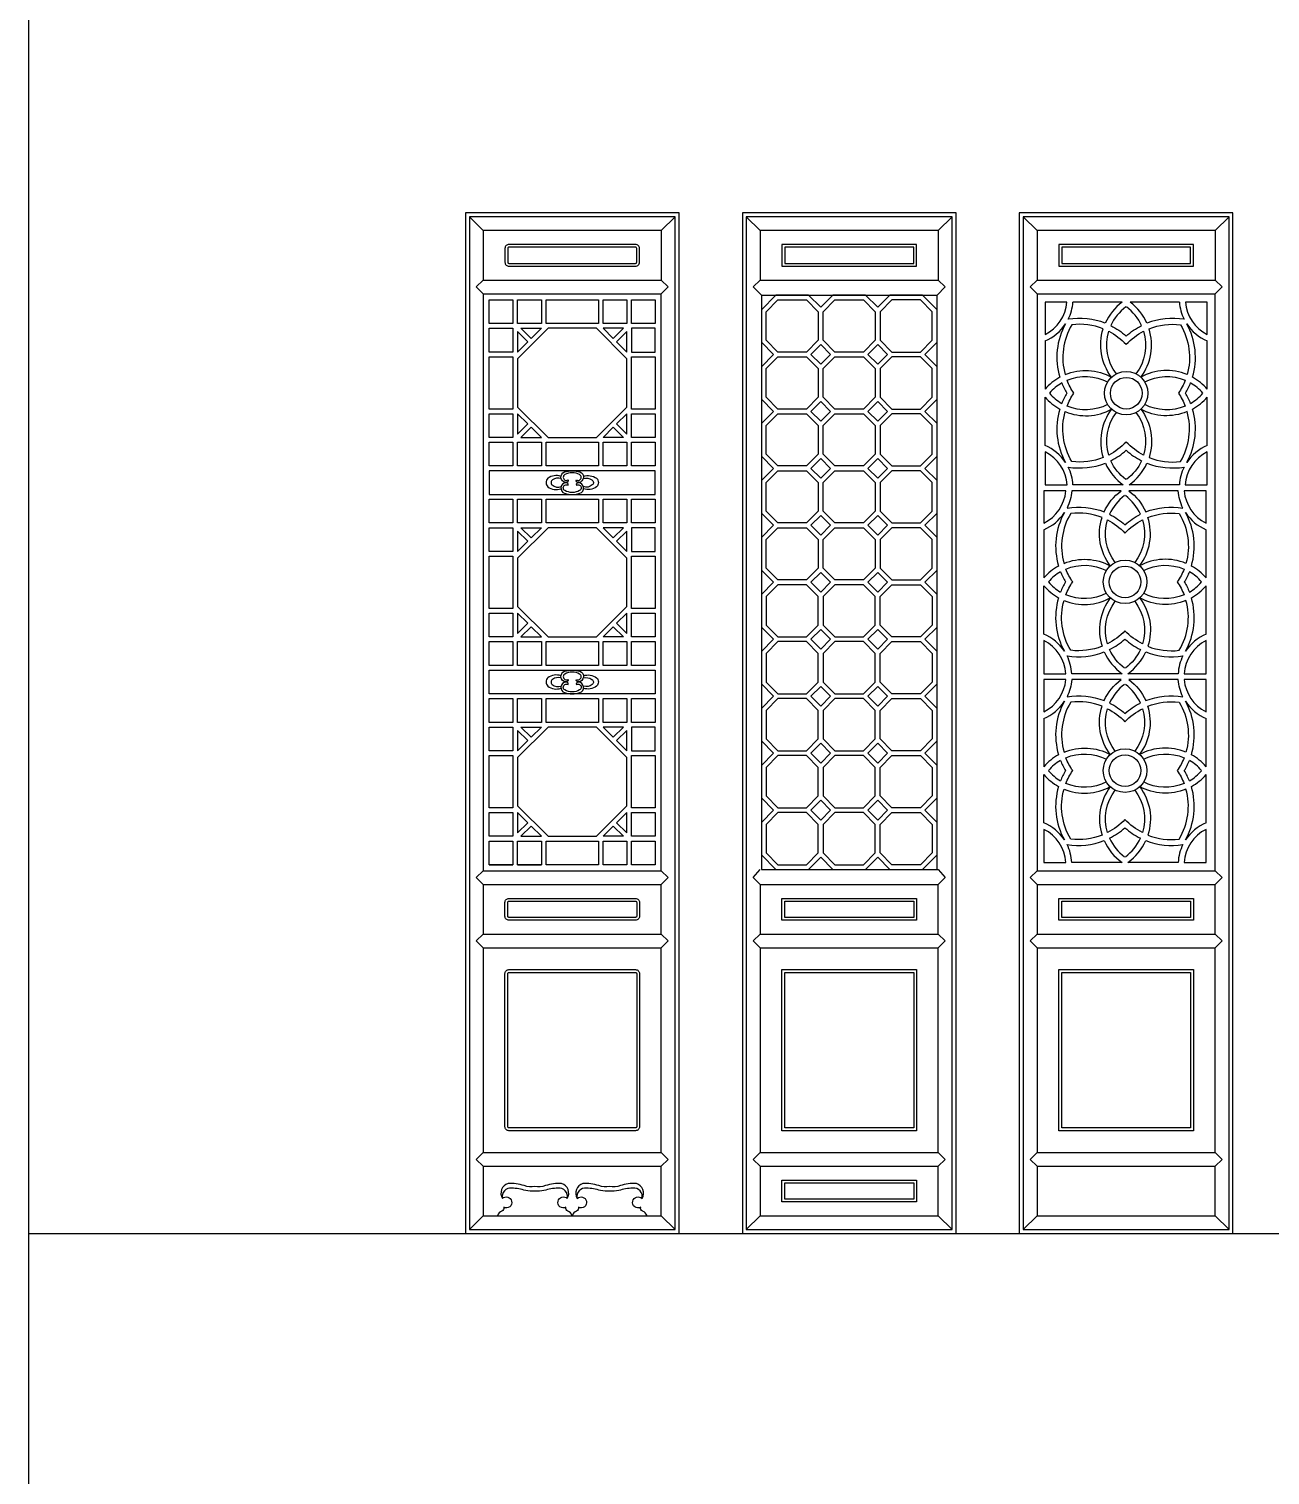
# Model space of a CAD drawing. Extents: x -66030 to 95157, y -13132 to 45879.
# Drawn here: x -66009 to -62873, y 31258 to 34914 of the extents above; entities that cross this region are included whole.
import ezdxf

# ---------------------------------------------------------------- set-up
doc = ezdxf.new("R2010")
doc.units = 0
doc.header["$LTSCALE"] = 100
doc.header["$MEASUREMENT"] = 0
for name, color, linetype in [('3', 11, 'CONTINUOUS'), ('4', 121, 'CONTINUOUS'), ('7', 105, 'CONTINUOUS')]:
    doc.layers.add(name, color=color, linetype=linetype)

# ---------------------------------------------------------------- blocks, each defined once
blk = doc.blocks.new('7')
at = {"layer": '3'}
for p, q in [((-7345.8, -36002.6), (-7310.8, -36037.6)), ((-6860.8, -36037.6), (-6825.8, -36002.6)), ((-7310.8, -36162.6), (-7328.3, -36180.1)), ((-7328.3, -36180.1), (-7310.8, -36197.6)), ((-6860.8, -36162.6), (-6843.3, -36180.1)), ((-6860.8, -36197.6), (-6843.3, -36180.1)), ((-7235.8, -36212.6), (-7235.8, -36272.6)), ((-7223.8, -36272.6), (-7223.8, -36212.6)), ((-7163.8, -36212.6), (-7163.8, -36272.6)), ((-7151.8, -36272.6), (-7151.8, -36212.6)), ((-7019.8, -36212.6), (-7019.8, -36272.6)), ((-7007.8, -36272.6), (-7007.8, -36212.6)), ((-6947.8, -36212.6), (-6947.8, -36272.6)), ((-6935.8, -36272.6), (-6935.8, -36212.6)), ((-7235.8, -36272.6), (-7295.8, -36272.6)), ((-7295.8, -36284.6), (-7235.8, -36284.6)), ((-7235.8, -36284.6), (-7235.8, -36344.6)), ((-7163.8, -36272.6), (-7223.8, -36272.6)), ((-7019.8, -36272.6), (-7151.8, -36272.6)), ((-6947.8, -36272.6), (-7007.8, -36272.6)), ((-6875.8, -36272.6), (-6935.8, -36272.6)), ((-6935.8, -36284.6), (-6935.8, -36344.6)), ((-6875.8, -36284.6), (-6935.8, -36284.6)), ((-7235.8, -36344.6), (-7295.8, -36344.6)), ((-7295.8, -36356.6), (-7235.8, -36356.6)), ((-7235.8, -36356.6), (-7235.8, -36488.6)), ((-6935.8, -36344.6), (-6875.8, -36344.6)), ((-6935.8, -36488.6), (-6935.8, -36356.6)), ((-6935.8, -36356.6), (-6875.8, -36356.6)), ((-7235.8, -36488.6), (-7295.8, -36488.6)), ((-7295.8, -36500.6), (-7235.8, -36500.6)), ((-7235.8, -36500.6), (-7235.8, -36560.6)), ((-6875.8, -36488.6), (-6935.8, -36488.6)), ((-6935.8, -36560.6), (-6935.8, -36500.6)), ((-6935.8, -36500.6), (-6875.8, -36500.6)), ((-7235.8, -36560.6), (-7295.8, -36560.6)), ((-7295.8, -36572.6), (-7235.8, -36572.6)), ((-7235.8, -36572.6), (-7235.8, -36632.6)), ((-6875.8, -36560.6), (-6935.8, -36560.6)), ((-6935.8, -36632.6), (-6935.8, -36572.6)), ((-6935.8, -36572.6), (-6875.8, -36572.6)), ((-7235.8, -36632.6), (-7295.8, -36632.6)), ((-6875.8, -36644.6), (-7295.8, -36644.6)), ((-6875.8, -36632.6), (-6935.8, -36632.6)), ((-7295.8, -36704.6), (-6875.8, -36704.6)), ((-7295.8, -36716.6), (-7235.8, -36716.6)), ((-7295.8, -36716.6), (-7235.8, -36716.6)), ((-7235.8, -36716.6), (-7235.8, -36776.6)), ((-7223.8, -36716.6), (-7163.8, -36716.6)), ((-7151.8, -36716.6), (-7091.8, -36716.6)), ((-7079.8, -36716.6), (-7019.8, -36716.6)), ((-7007.8, -36716.6), (-6947.8, -36716.6)), ((-6935.8, -36716.6), (-6875.8, -36716.6)), ((-6935.8, -36716.6), (-6875.8, -36716.6)), ((-6935.8, -36776.6), (-6935.8, -36716.6)), ((-7235.8, -36776.6), (-7295.8, -36776.6)), ((-7295.8, -36788.6), (-7235.8, -36788.6)), ((-7235.8, -36788.6), (-7235.8, -36848.6)), ((-6875.8, -36776.6), (-6935.8, -36776.6)), ((-6935.8, -36788.6), (-6935.8, -36848.6)), ((-6875.8, -36788.6), (-6935.8, -36788.6)), ((-7235.8, -36848.6), (-7295.8, -36848.6)), ((-7295.8, -36860.6), (-7235.8, -36860.6)), ((-7235.8, -36860.6), (-7235.8, -36992.6)), ((-6935.8, -36848.6), (-6875.8, -36848.6)), ((-6935.8, -36992.6), (-6935.8, -36860.6)), ((-6935.8, -36860.6), (-6875.8, -36860.6)), ((-7235.8, -36992.6), (-7295.8, -36992.6)), ((-7295.8, -37004.6), (-7235.8, -37004.6)), ((-7235.8, -37004.6), (-7235.8, -37064.6)), ((-6875.8, -36992.6), (-6935.8, -36992.6)), ((-6935.8, -37064.6), (-6935.8, -37004.6)), ((-6935.8, -37004.6), (-6875.8, -37004.6)), ((-7235.8, -37064.6), (-7295.8, -37064.6)), ((-7295.8, -37076.6), (-7235.8, -37076.6)), ((-7235.8, -37076.6), (-7235.8, -37136.6)), ((-6875.8, -37064.6), (-6935.8, -37064.6)), ((-6935.8, -37076.6), (-6875.8, -37076.6)), ((-6935.8, -37136.6), (-6935.8, -37076.6)), ((-7235.8, -37136.6), (-7295.8, -37136.6)), ((-7295.8, -37148.6), (-6875.8, -37148.6)), ((-6875.8, -37136.6), (-6935.8, -37136.6)), ((-6875.8, -37208.6), (-7295.8, -37208.6)), ((-7295.8, -37220.6), (-7235.8, -37220.6)), ((-7295.8, -37220.6), (-7235.8, -37220.6)), ((-7235.8, -37220.6), (-7235.8, -37280.6)), ((-7223.8, -37220.6), (-7163.8, -37220.6)), ((-7151.8, -37220.6), (-7091.8, -37220.6)), ((-7079.8, -37220.6), (-7019.8, -37220.6)), ((-7007.8, -37220.6), (-6947.8, -37220.6)), ((-6935.8, -37280.6), (-6935.8, -37220.6)), ((-6935.8, -37220.6), (-6875.8, -37220.6)), ((-6935.8, -37220.6), (-6875.8, -37220.6)), ((-7235.8, -37280.6), (-7295.8, -37280.6)), ((-6875.8, -37280.6), (-6935.8, -37280.6)), ((-7295.8, -37292.6), (-7235.8, -37292.6)), ((-7235.8, -37292.6), (-7235.8, -37352.6)), ((-6935.8, -37292.6), (-6935.8, -37352.6)), ((-6875.8, -37292.6), (-6935.8, -37292.6)), ((-7235.8, -37352.6), (-7295.8, -37352.6)), ((-6935.8, -37352.6), (-6875.8, -37352.6)), ((-7295.8, -37364.6), (-7235.8, -37364.6)), ((-7235.8, -37364.6), (-7235.8, -37496.6)), ((-6935.8, -37496.6), (-6935.8, -37364.6)), ((-6935.8, -37364.6), (-6875.8, -37364.6)), ((-7235.8, -37496.6), (-7295.8, -37496.6)), ((-6875.8, -37496.6), (-6935.8, -37496.6)), ((-7295.8, -37508.6), (-7235.8, -37508.6)), ((-7235.8, -37508.6), (-7235.8, -37568.6)), ((-6935.8, -37568.6), (-6935.8, -37508.6)), ((-6935.8, -37508.6), (-6875.8, -37508.6)), ((-7235.8, -37568.6), (-7295.8, -37568.6)), ((-6875.8, -37568.6), (-6935.8, -37568.6)), ((-7295.8, -37580.6), (-7235.8, -37580.6)), ((-7235.8, -37580.6), (-7235.8, -37640.6)), ((-7223.8, -37640.6), (-7223.8, -37580.6)), ((-7223.8, -37580.6), (-7163.8, -37580.6)), ((-7163.8, -37580.6), (-7163.8, -37640.6)), ((-7151.8, -37640.6), (-7151.8, -37580.6)), ((-7151.8, -37580.6), (-7019.8, -37580.6)), ((-7019.8, -37580.6), (-7019.8, -37640.6)), ((-7007.8, -37640.6), (-7007.8, -37580.6)), ((-7007.8, -37580.6), (-6947.8, -37580.6)), ((-6947.8, -37580.6), (-6947.8, -37640.6)), ((-6935.8, -37640.6), (-6935.8, -37580.6)), ((-6935.8, -37580.6), (-6875.8, -37580.6)), ((-7328.3, -37673.1), (-7310.8, -37655.6)), ((-7310.8, -37690.6), (-7328.3, -37673.1)), ((-6860.8, -37655.6), (-6843.3, -37673.1)), ((-6860.8, -37690.6), (-6843.3, -37673.1)), ((-7328.3, -37833.1), (-7310.8, -37815.6)), ((-6860.8, -37815.6), (-6843.3, -37833.1)), ((-7310.8, -37850.6), (-7328.3, -37833.1)), ((-6860.8, -37850.6), (-6843.3, -37833.1)), ((-7328.3, -38385.1), (-7310.8, -38367.6)), ((-6860.8, -38367.6), (-6843.3, -38385.1)), ((-7310.8, -38402.6), (-7328.3, -38385.1)), ((-6860.8, -38402.6), (-6843.3, -38385.1)), ((-7345.8, -38562.6), (-7310.8, -38527.6)), ((-6860.8, -38527.6), (-6825.8, -38562.6))]:
    blk.add_line(p, q, dxfattribs=at)
for points in [[(-7345.8, -38562.6), (-6825.8, -38562.6), (-6825.8, -36002.6), (-7345.8, -36002.6)], [(-6947.8, -36483.6), (-6947.8, -36361.6), (-7024.8, -36284.6), (-7146.8, -36284.6), (-7223.8, -36361.6), (-7223.8, -36483.6), (-7146.8, -36560.6), (-7024.8, -36560.6)], [(-7223.8, -36344.6), (-7198.1, -36318.8), (-7223.8, -36293.1)], [(-7215.3, -36284.6), (-7163.8, -36284.6), (-7189.6, -36310.3)], [(-6982.1, -36310.3), (-6956.3, -36284.6), (-7007.8, -36284.6)], [(-6947.8, -36344.6), (-6947.8, -36293.1), (-6973.6, -36318.8)], [(-7223.8, -36552.1), (-7198.1, -36526.3), (-7223.8, -36500.6)], [(-6947.8, -36552.1), (-6947.8, -36500.6), (-6973.6, -36526.3)], [(-7215.3, -36560.6), (-7163.8, -36560.6), (-7189.6, -36534.8)], [(-6982.1, -36534.8), (-6956.3, -36560.6), (-7007.8, -36560.6)], [(-7223.8, -36632.6), (-7223.8, -36572.6), (-7163.8, -36572.6), (-7163.8, -36632.6)], [(-7151.8, -36632.6), (-7151.8, -36572.6), (-7019.8, -36572.6), (-7019.8, -36632.6)], [(-7007.8, -36632.6), (-7007.8, -36572.6), (-6947.8, -36572.6), (-6947.8, -36632.6)], [(-7223.8, -36776.6), (-7223.8, -36716.6), (-7163.8, -36716.6), (-7163.8, -36776.6)], [(-7151.8, -36776.6), (-7151.8, -36716.6), (-7019.8, -36716.6), (-7019.8, -36776.6)], [(-7007.8, -36776.6), (-7007.8, -36716.6), (-6947.8, -36716.6), (-6947.8, -36776.6)], [(-6947.8, -36987.6), (-6947.8, -36865.6), (-7024.8, -36788.6), (-7146.8, -36788.6), (-7223.8, -36865.6), (-7223.8, -36987.6), (-7146.8, -37064.6), (-7024.8, -37064.6)], [(-7223.8, -36848.6), (-7198.1, -36822.8), (-7223.8, -36797.1)], [(-7215.3, -36788.6), (-7163.8, -36788.6), (-7189.6, -36814.3)], [(-6982.1, -36814.3), (-6956.3, -36788.6), (-7007.8, -36788.6)], [(-6947.8, -36848.6), (-6947.8, -36797.1), (-6973.6, -36822.8)], [(-7223.8, -37056.1), (-7198.1, -37030.3), (-7223.8, -37004.6)], [(-6947.8, -37056.1), (-6947.8, -37004.6), (-6973.6, -37030.3)], [(-7215.3, -37064.6), (-7163.8, -37064.6), (-7189.6, -37038.8)], [(-6982.1, -37038.8), (-6956.3, -37064.6), (-7007.8, -37064.6)], [(-7223.8, -37136.6), (-7223.8, -37076.6), (-7163.8, -37076.6), (-7163.8, -37136.6)], [(-7151.8, -37136.6), (-7151.8, -37076.6), (-7019.8, -37076.6), (-7019.8, -37136.6)], [(-7007.8, -37136.6), (-7007.8, -37076.6), (-6947.8, -37076.6), (-6947.8, -37136.6)], [(-7223.8, -37280.6), (-7223.8, -37220.6), (-7163.8, -37220.6), (-7163.8, -37280.6)], [(-7151.8, -37280.6), (-7151.8, -37220.6), (-7019.8, -37220.6), (-7019.8, -37280.6)], [(-7007.8, -37280.6), (-7007.8, -37220.6), (-6947.8, -37220.6), (-6947.8, -37280.6)], [(-6947.8, -37491.6), (-6947.8, -37369.6), (-7024.8, -37292.6), (-7146.8, -37292.6), (-7223.8, -37369.6), (-7223.8, -37491.6), (-7146.8, -37568.6), (-7024.8, -37568.6)], [(-7223.8, -37352.6), (-7198.1, -37326.8), (-7223.8, -37301.1)], [(-7215.3, -37292.6), (-7163.8, -37292.6), (-7189.6, -37318.3)], [(-6982.1, -37318.3), (-6956.3, -37292.6), (-7007.8, -37292.6)], [(-6947.8, -37352.6), (-6947.8, -37301.1), (-6973.6, -37326.8)], [(-7223.8, -37560.1), (-7198.1, -37534.3), (-7223.8, -37508.6)], [(-6947.8, -37560.1), (-6947.8, -37508.6), (-6973.6, -37534.3)], [(-7215.3, -37568.6), (-7163.8, -37568.6), (-7189.6, -37542.8)], [(-6982.1, -37542.8), (-6956.3, -37568.6), (-7007.8, -37568.6)]]:
    blk.add_lwpolyline(points, close=True, dxfattribs=at)
for points in [[(-7245.8, -36127.6), (-6925.8, -36127.6, 0.414214), (-6915.8, -36117.6), (-6915.8, -36082.6, 0.414214), (-6925.8, -36072.6), (-7245.8, -36072.6, 0.414214), (-7255.8, -36082.6), (-7255.8, -36117.6, 0.414214)], [(-7245.8, -36120.6), (-6925.8, -36120.6, 0.414214), (-6922.8, -36117.6), (-6922.8, -36082.6, 0.414214), (-6925.8, -36079.6), (-7245.8, -36079.6, 0.414214), (-7248.8, -36082.6), (-7248.8, -36117.6, 0.414214)], [(-7085.8, -36649.8, 0.140357), (-7104.6, -36654.4, 1.012601), (-7096.3, -36667.9, -0.573633), (-7101.8, -36674.3, -0.824427), (-7105, -36647.6, -0.067262), (-7085.8, -36644.6, -0.067262), (-7066.6, -36647.6, -0.824427), (-7069.8, -36674.3, -0.573633), (-7075.3, -36667.9, 1.012601), (-7067.1, -36654.4, 0.140357)], [(-7085.8, -36699.4, -0.140357), (-7104.6, -36694.7, -1.012601), (-7096.3, -36681.3, 0.573633), (-7101.8, -36674.9, 0.824427), (-7105, -36701.5, 0.067262), (-7085.8, -36704.6, 0.067262), (-7066.6, -36701.5, 0.824427), (-7069.8, -36674.9, 0.573633), (-7075.3, -36681.3, -1.012601), (-7067.1, -36694.7, -0.140357)], [(-7085.8, -37153.8, 0.140357), (-7104.6, -37158.4, 1.012601), (-7096.3, -37171.9, -0.573633), (-7101.8, -37178.3, -0.824427), (-7105, -37151.6, -0.067262), (-7085.8, -37148.6, -0.067262), (-7066.6, -37151.6, -0.824427), (-7069.8, -37178.3, -0.573633), (-7075.3, -37171.9, 1.012601), (-7067.1, -37158.4, 0.140357)], [(-7085.8, -37203.4, -0.140357), (-7104.6, -37198.7, -1.012601), (-7096.3, -37185.3, 0.573633), (-7101.8, -37178.9, 0.824427), (-7105, -37205.5, 0.067262), (-7085.8, -37208.6, 0.067262), (-7066.6, -37205.5, 0.824427), (-7069.8, -37178.9, 0.573633), (-7075.3, -37185.3, -1.012601), (-7067.1, -37198.7, -0.140357)], [(-7245.8, -37725.6), (-6925.8, -37725.6, -0.414214), (-6915.8, -37735.6), (-6915.8, -37770.6, -0.414214), (-6925.8, -37780.6), (-7245.8, -37780.6, -0.414214), (-7255.8, -37770.6), (-7255.8, -37735.6, -0.414214)], [(-7245.8, -37732.6), (-6925.8, -37732.6, -0.414214), (-6922.8, -37735.6), (-6922.8, -37770.6, -0.414214), (-6925.8, -37773.6), (-7245.8, -37773.6, -0.414214), (-7248.8, -37770.6), (-7248.8, -37735.6, -0.414214)], [(-7245.8, -37905.6), (-6925.8, -37905.6, -0.414214), (-6915.8, -37915.6), (-6915.8, -38302.6, -0.414214), (-6925.8, -38312.6), (-7245.8, -38312.6, -0.414214), (-7255.8, -38302.6), (-7255.8, -37915.6, -0.414214)], [(-7245.8, -37912.6), (-6925.8, -37912.6, -0.414214), (-6922.8, -37915.6), (-6922.8, -38302.6, -0.414214), (-6925.8, -38305.6), (-7245.8, -38305.6, -0.414214), (-7248.8, -38302.6), (-7248.8, -37915.6, -0.414214)]]:
    blk.add_lwpolyline(points, format="xyb", close=True, dxfattribs=at)
for points in [[(-7114.4, -36658.8, 0.249024), (-7147.4, -36663.8, 0.428204), (-7147.4, -36685.2, 0.252613), (-7114.4, -36690.4)], [(-7057.3, -36658.8, -0.249024), (-7024.2, -36663.8, -0.428204), (-7024.2, -36685.2, -0.252613), (-7057.3, -36690.4)], [(-7114, -36664.4, 0.229254), (-7135.6, -36667.9, 0.503455), (-7136.5, -36680.6, 0.274398), (-7114, -36684.8)], [(-7057.6, -36664.4, -0.229254), (-7036, -36667.9, -0.503455), (-7035.1, -36680.6, -0.274398), (-7057.6, -36684.8)], [(-7114.4, -37162.8, 0.249024), (-7147.4, -37167.8, 0.428204), (-7147.4, -37189.2, 0.252613), (-7114.4, -37194.4)], [(-7114, -37168.4, 0.229254), (-7135.6, -37171.9, 0.503455), (-7136.5, -37184.6, 0.274398), (-7114, -37188.8)], [(-7057.6, -37168.4, -0.229254), (-7036, -37171.9, -0.503455), (-7035.1, -37184.6, -0.274398), (-7057.6, -37188.8)], [(-7057.3, -37162.8, -0.249024), (-7024.2, -37167.8, -0.428204), (-7024.2, -37189.2, -0.252613), (-7057.3, -37194.4)], [(-7085.8, -38527.6, 0.230985), (-7097, -38516.1, -0.325912), (-7101.8, -38506, -0.675637), (-7121.6, -38490.9, -0.580804), (-7098.3, -38483.8, 0.485922), (-7112.5, -38446.2, 0.092604), (-7153.2, -38451.6, -0.124244), (-7180.3, -38453.5, -0.124244), (-7207.4, -38451.6, 0.092604), (-7248.1, -38446.2, 0.485922), (-7262.3, -38483.8, -0.580804), (-7238.9, -38490.9, -0.675637), (-7258.8, -38506, -0.325912), (-7263.6, -38516.1, 0.230985), (-7274.8, -38527.6)], [(-6896.8, -38527.6, 0.230985), (-6908, -38516.1, -0.325912), (-6912.8, -38506, -0.675637), (-6932.7, -38490.9, -0.580804), (-6909.3, -38483.8, 0.485922), (-6923.6, -38446.2, 0.092604), (-6964.2, -38451.6, -0.124244), (-6991.3, -38453.5, -0.124244), (-7018.5, -38451.6, 0.092604), (-7059.1, -38446.2, 0.485922), (-7073.3, -38483.8, -0.580804), (-7050, -38490.9, -0.675637), (-7069.8, -38506, -0.325912), (-7074.7, -38516.1, 0.230985), (-7085.8, -38527.6)], [(-7098.3, -38483.8, 0.526125), (-7121.8, -38458, 0.078007), (-7157.2, -38463.9, -0.016245), (-7180.3, -38465.9, -0.016245), (-7203.4, -38463.9, 0.078007), (-7238.8, -38458, 0.526125), (-7262.3, -38483.8)], [(-6909.3, -38483.8, 0.526125), (-6932.8, -38458, 0.078007), (-6968.3, -38463.9, -0.016245), (-6991.3, -38465.9, -0.016245), (-7014.4, -38463.9, 0.078007), (-7049.8, -38458, 0.526125), (-7073.3, -38483.8)]]:
    blk.add_lwpolyline(points, format="xyb", dxfattribs=at)
at = {"layer": '4'}
blk.add_lwpolyline([(-7355.8, -38572.6), (-6815.8, -38572.6), (-6815.8, -35992.6), (-7355.8, -35992.6)], close=True, dxfattribs=at)
at = {"layer": '7'}
for p, q in [((-6860.8, -36037.6), (-7310.8, -36037.6)), ((-7310.8, -36037.6), (-7310.8, -36162.6)), ((-6860.8, -36037.6), (-6860.8, -36162.6)), ((-7310.8, -36162.6), (-6860.8, -36162.6)), ((-7310.8, -36197.6), (-7310.8, -37655.6)), ((-7310.8, -36197.6), (-6860.8, -36197.6)), ((-7295.8, -36212.6), (-7235.8, -36212.6)), ((-7295.8, -36272.6), (-7295.8, -36212.6)), ((-7295.8, -36212.6), (-7235.8, -36212.6)), ((-7223.8, -36212.6), (-7163.8, -36212.6)), ((-7223.8, -36212.6), (-7163.8, -36212.6)), ((-7151.8, -36212.6), (-7019.8, -36212.6)), ((-7007.8, -36212.6), (-6947.8, -36212.6)), ((-7007.8, -36212.6), (-6947.8, -36212.6)), ((-6935.8, -36212.6), (-6875.8, -36212.6)), ((-6935.8, -36212.6), (-6875.8, -36212.6)), ((-6875.8, -36212.6), (-6875.8, -36272.6)), ((-6860.8, -37655.6), (-6860.8, -36197.6)), ((-7295.8, -36344.6), (-7295.8, -36284.6)), ((-6875.8, -36344.6), (-6875.8, -36284.6)), ((-7295.8, -36488.6), (-7295.8, -36356.6)), ((-6875.8, -36356.6), (-6875.8, -36488.6)), ((-7295.8, -36560.6), (-7295.8, -36500.6)), ((-6875.8, -36500.6), (-6875.8, -36560.6)), ((-7295.8, -36632.6), (-7295.8, -36572.6)), ((-6875.8, -36572.6), (-6875.8, -36632.6)), ((-7295.8, -36644.6), (-7295.8, -36704.6)), ((-6875.8, -36704.6), (-6875.8, -36644.6)), ((-7295.8, -36776.6), (-7295.8, -36716.6)), ((-6875.8, -36716.6), (-6875.8, -36776.6)), ((-7295.8, -36848.6), (-7295.8, -36788.6)), ((-6875.8, -36848.6), (-6875.8, -36788.6)), ((-7295.8, -36992.6), (-7295.8, -36860.6)), ((-6875.8, -36860.6), (-6875.8, -36992.6)), ((-7295.8, -37064.6), (-7295.8, -37004.6)), ((-6875.8, -37004.6), (-6875.8, -37064.6)), ((-7295.8, -37136.6), (-7295.8, -37076.6)), ((-6875.8, -37076.6), (-6875.8, -37136.6)), ((-7295.8, -37208.6), (-7295.8, -37148.6)), ((-6875.8, -37148.6), (-6875.8, -37208.6)), ((-7295.8, -37280.6), (-7295.8, -37220.6)), ((-6875.8, -37220.6), (-6875.8, -37280.6)), ((-7295.8, -37352.6), (-7295.8, -37292.6)), ((-6875.8, -37352.6), (-6875.8, -37292.6)), ((-7295.8, -37496.6), (-7295.8, -37364.6)), ((-6875.8, -37364.6), (-6875.8, -37496.6)), ((-7295.8, -37568.6), (-7295.8, -37508.6)), ((-6875.8, -37508.6), (-6875.8, -37568.6)), ((-7295.8, -37640.6), (-7295.8, -37580.6)), ((-6875.8, -37580.6), (-6875.8, -37640.6)), ((-7235.8, -37640.6), (-7295.8, -37640.6)), ((-7295.8, -37640.6), (-7235.8, -37640.6)), ((-7295.8, -37640.6), (-7235.8, -37640.6)), ((-7223.8, -37640.6), (-7163.8, -37640.6)), ((-7163.8, -37640.6), (-7223.8, -37640.6)), ((-7019.8, -37640.6), (-7151.8, -37640.6)), ((-6947.8, -37640.6), (-7007.8, -37640.6)), ((-6875.8, -37640.6), (-6935.8, -37640.6)), ((-7310.8, -37655.6), (-6860.8, -37655.6)), ((-7310.8, -37690.6), (-6860.8, -37690.6)), ((-7310.8, -37690.6), (-7310.8, -37815.6)), ((-6860.8, -37815.6), (-6860.8, -37690.6)), ((-7310.8, -37815.6), (-6860.8, -37815.6)), ((-7310.8, -37850.6), (-6860.8, -37850.6)), ((-7310.8, -37850.6), (-7310.8, -38367.6)), ((-6860.8, -38367.6), (-6860.8, -37850.6)), ((-7310.8, -38367.6), (-6860.8, -38367.6)), ((-7310.8, -38402.6), (-6860.8, -38402.6)), ((-7310.8, -38402.6), (-7310.8, -38527.6)), ((-6860.8, -38527.6), (-6860.8, -38402.6)), ((-7310.8, -38527.6), (-6860.8, -38527.6))]:
    blk.add_line(p, q, dxfattribs=at)
blk = doc.blocks.new('8')
at = {"layer": '3'}
for p, q in [((-6645.8, -36002.6), (-6610.8, -36037.6)), ((-6160.8, -36037.6), (-6125.8, -36002.6)), ((-6610.8, -36162.6), (-6628.3, -36180.1)), ((-6628.3, -36180.1), (-6607.8, -36200.6)), ((-6163.8, -36200.6), (-6143.3, -36180.1)), ((-6160.8, -36162.6), (-6143.3, -36180.1)), ((-6628.3, -37673.1), (-6610.8, -37652.6)), ((-6610.8, -37690.6), (-6628.3, -37673.1)), ((-6160.8, -37652.6), (-6143.3, -37673.1)), ((-6160.8, -37690.6), (-6143.3, -37673.1)), ((-6628.3, -37833.1), (-6610.8, -37815.6)), ((-6160.8, -37815.6), (-6143.3, -37833.1)), ((-6610.8, -37850.6), (-6628.3, -37833.1)), ((-6160.8, -37850.6), (-6143.3, -37833.1)), ((-6628.3, -38385.1), (-6610.8, -38367.6)), ((-6160.8, -38367.6), (-6143.3, -38385.1)), ((-6610.8, -38402.6), (-6628.3, -38385.1)), ((-6160.8, -38402.6), (-6143.3, -38385.1)), ((-6645.8, -38562.6), (-6610.8, -38527.6)), ((-6160.8, -38527.6), (-6125.8, -38562.6))]:
    blk.add_line(p, q, dxfattribs=at)
for points in [[(-6645.8, -38562.6), (-6125.8, -38562.6), (-6125.8, -36002.6), (-6645.8, -36002.6)], [(-6555.8, -36127.6), (-6215.8, -36127.6), (-6215.8, -36072.6), (-6555.8, -36072.6)], [(-6548.8, -36120.6), (-6222.8, -36120.6), (-6222.8, -36079.6), (-6548.8, -36079.6)], [(-6607.8, -37615.6), (-6570.8, -37652.6), (-6488.8, -37652.6), (-6457.8, -37621.6), (-6426.8, -37652.6), (-6344.8, -37652.6), (-6313.8, -37621.6), (-6282.8, -37652.6), (-6200.8, -37652.6), (-6163.8, -37615.6), (-6163.8, -37533.6), (-6194.8, -37502.6), (-6163.8, -37471.6), (-6163.8, -37389.6), (-6194.8, -37358.6), (-6163.8, -37327.6), (-6163.8, -37245.6), (-6194.8, -37214.6), (-6163.8, -37183.6), (-6163.8, -37101.6), (-6194.8, -37070.6), (-6163.8, -37039.6), (-6163.8, -36957.6), (-6194.8, -36926.6), (-6163.8, -36895.6), (-6163.8, -36813.6), (-6194.8, -36782.6), (-6163.8, -36751.6), (-6163.8, -36669.6), (-6194.8, -36638.6), (-6163.8, -36607.6), (-6163.8, -36525.6), (-6194.8, -36494.6), (-6163.8, -36463.6), (-6163.8, -36381.6), (-6194.8, -36350.6), (-6163.8, -36319.6), (-6163.8, -36237.6), (-6200.8, -36200.6), (-6282.8, -36200.6), (-6313.8, -36231.6), (-6344.8, -36200.6), (-6426.8, -36200.6), (-6457.8, -36231.6), (-6488.8, -36200.6), (-6570.8, -36200.6), (-6607.8, -36237.6), (-6607.8, -36319.6), (-6576.8, -36350.6), (-6607.8, -36381.6), (-6607.8, -36463.6), (-6576.8, -36494.6), (-6607.8, -36525.6), (-6607.8, -36607.6), (-6576.8, -36638.6), (-6607.8, -36669.6), (-6607.8, -36751.6), (-6576.8, -36782.6), (-6607.8, -36813.6), (-6607.8, -36895.6), (-6576.8, -36926.6), (-6607.8, -36957.6), (-6607.8, -37039.6), (-6576.8, -37070.6), (-6607.8, -37101.6), (-6607.8, -37183.6), (-6576.8, -37214.6), (-6607.8, -37245.6), (-6607.8, -37327.6), (-6576.8, -37358.6), (-6607.8, -37389.6), (-6607.8, -37471.6), (-6576.8, -37502.6), (-6607.8, -37533.6)], [(-6565.8, -36212.6), (-6493.8, -36212.6), (-6463.8, -36242.6), (-6463.8, -36314.6), (-6493.8, -36344.6), (-6565.8, -36344.6), (-6595.8, -36314.6), (-6595.8, -36242.6)], [(-6421.8, -36212.6), (-6349.8, -36212.6), (-6319.8, -36242.6), (-6319.8, -36314.6), (-6349.8, -36344.6), (-6421.8, -36344.6), (-6451.8, -36314.6), (-6451.8, -36242.6)], [(-6205.8, -36212.6), (-6277.8, -36212.6), (-6307.8, -36242.6), (-6307.8, -36314.6), (-6277.8, -36344.6), (-6205.8, -36344.6), (-6175.8, -36314.6), (-6175.8, -36242.6)], [(-6432.8, -36350.6), (-6457.8, -36325.6), (-6482.8, -36350.6), (-6457.8, -36375.6)], [(-6338.8, -36350.6), (-6313.8, -36325.6), (-6288.8, -36350.6), (-6313.8, -36375.6)], [(-6565.8, -36356.6), (-6493.8, -36356.6), (-6463.8, -36386.6), (-6463.8, -36458.6), (-6493.8, -36488.6), (-6565.8, -36488.6), (-6595.8, -36458.6), (-6595.8, -36386.6)], [(-6421.8, -36356.6), (-6349.8, -36356.6), (-6319.8, -36386.6), (-6319.8, -36458.6), (-6349.8, -36488.6), (-6421.8, -36488.6), (-6451.8, -36458.6), (-6451.8, -36386.6)], [(-6205.8, -36356.6), (-6277.8, -36356.6), (-6307.8, -36386.6), (-6307.8, -36458.6), (-6277.8, -36488.6), (-6205.8, -36488.6), (-6175.8, -36458.6), (-6175.8, -36386.6)], [(-6432.8, -36494.6), (-6457.8, -36469.6), (-6482.8, -36494.6), (-6457.8, -36519.6)], [(-6338.8, -36494.6), (-6313.8, -36469.6), (-6288.8, -36494.6), (-6313.8, -36519.6)], [(-6565.8, -36500.6), (-6493.8, -36500.6), (-6463.8, -36530.6), (-6463.8, -36602.6), (-6493.8, -36632.6), (-6565.8, -36632.6), (-6595.8, -36602.6), (-6595.8, -36530.6)], [(-6421.8, -36500.6), (-6349.8, -36500.6), (-6319.8, -36530.6), (-6319.8, -36602.6), (-6349.8, -36632.6), (-6421.8, -36632.6), (-6451.8, -36602.6), (-6451.8, -36530.6)], [(-6205.8, -36500.6), (-6277.8, -36500.6), (-6307.8, -36530.6), (-6307.8, -36602.6), (-6277.8, -36632.6), (-6205.8, -36632.6), (-6175.8, -36602.6), (-6175.8, -36530.6)], [(-6432.8, -36638.6), (-6457.8, -36613.6), (-6482.8, -36638.6), (-6457.8, -36663.6)], [(-6338.8, -36638.6), (-6313.8, -36613.6), (-6288.8, -36638.6), (-6313.8, -36663.6)], [(-6565.8, -36644.6), (-6493.8, -36644.6), (-6463.8, -36674.6), (-6463.8, -36746.6), (-6493.8, -36776.6), (-6565.8, -36776.6), (-6595.8, -36746.6), (-6595.8, -36674.6)], [(-6421.8, -36644.6), (-6349.8, -36644.6), (-6319.8, -36674.6), (-6319.8, -36746.6), (-6349.8, -36776.6), (-6421.8, -36776.6), (-6451.8, -36746.6), (-6451.8, -36674.6)], [(-6205.8, -36644.6), (-6277.8, -36644.6), (-6307.8, -36674.6), (-6307.8, -36746.6), (-6277.8, -36776.6), (-6205.8, -36776.6), (-6175.8, -36746.6), (-6175.8, -36674.6)], [(-6432.8, -36782.6), (-6457.8, -36757.6), (-6482.8, -36782.6), (-6457.8, -36807.6)], [(-6338.8, -36782.6), (-6313.8, -36757.6), (-6288.8, -36782.6), (-6313.8, -36807.6)], [(-6565.8, -36788.6), (-6493.8, -36788.6), (-6463.8, -36818.6), (-6463.8, -36890.6), (-6493.8, -36920.6), (-6565.8, -36920.6), (-6595.8, -36890.6), (-6595.8, -36818.6)], [(-6421.8, -36788.6), (-6349.8, -36788.6), (-6319.8, -36818.6), (-6319.8, -36890.6), (-6349.8, -36920.6), (-6421.8, -36920.6), (-6451.8, -36890.6), (-6451.8, -36818.6)], [(-6205.8, -36788.6), (-6277.8, -36788.6), (-6307.8, -36818.6), (-6307.8, -36890.6), (-6277.8, -36920.6), (-6205.8, -36920.6), (-6175.8, -36890.6), (-6175.8, -36818.6)], [(-6432.8, -36926.6), (-6457.8, -36901.6), (-6482.8, -36926.6), (-6457.8, -36951.6)], [(-6338.8, -36926.6), (-6313.8, -36901.6), (-6288.8, -36926.6), (-6313.8, -36951.6)], [(-6565.8, -37064.6), (-6493.8, -37064.6), (-6463.8, -37034.6), (-6463.8, -36962.6), (-6493.8, -36932.6), (-6565.8, -36932.6), (-6595.8, -36962.6), (-6595.8, -37034.6)], [(-6421.8, -37064.6), (-6349.8, -37064.6), (-6319.8, -37034.6), (-6319.8, -36962.6), (-6349.8, -36932.6), (-6421.8, -36932.6), (-6451.8, -36962.6), (-6451.8, -37034.6)], [(-6205.8, -37064.6), (-6277.8, -37064.6), (-6307.8, -37034.6), (-6307.8, -36962.6), (-6277.8, -36932.6), (-6205.8, -36932.6), (-6175.8, -36962.6), (-6175.8, -37034.6)], [(-6432.8, -37070.6), (-6457.8, -37095.6), (-6482.8, -37070.6), (-6457.8, -37045.6)], [(-6338.8, -37070.6), (-6313.8, -37095.6), (-6288.8, -37070.6), (-6313.8, -37045.6)], [(-6565.8, -37208.6), (-6493.8, -37208.6), (-6463.8, -37178.6), (-6463.8, -37106.6), (-6493.8, -37076.6), (-6565.8, -37076.6), (-6595.8, -37106.6), (-6595.8, -37178.6)], [(-6421.8, -37208.6), (-6349.8, -37208.6), (-6319.8, -37178.6), (-6319.8, -37106.6), (-6349.8, -37076.6), (-6421.8, -37076.6), (-6451.8, -37106.6), (-6451.8, -37178.6)], [(-6205.8, -37208.6), (-6277.8, -37208.6), (-6307.8, -37178.6), (-6307.8, -37106.6), (-6277.8, -37076.6), (-6205.8, -37076.6), (-6175.8, -37106.6), (-6175.8, -37178.6)], [(-6432.8, -37214.6), (-6457.8, -37239.6), (-6482.8, -37214.6), (-6457.8, -37189.6)], [(-6338.8, -37214.6), (-6313.8, -37239.6), (-6288.8, -37214.6), (-6313.8, -37189.6)], [(-6565.8, -37352.6), (-6493.8, -37352.6), (-6463.8, -37322.6), (-6463.8, -37250.6), (-6493.8, -37220.6), (-6565.8, -37220.6), (-6595.8, -37250.6), (-6595.8, -37322.6)], [(-6421.8, -37352.6), (-6349.8, -37352.6), (-6319.8, -37322.6), (-6319.8, -37250.6), (-6349.8, -37220.6), (-6421.8, -37220.6), (-6451.8, -37250.6), (-6451.8, -37322.6)], [(-6205.8, -37352.6), (-6277.8, -37352.6), (-6307.8, -37322.6), (-6307.8, -37250.6), (-6277.8, -37220.6), (-6205.8, -37220.6), (-6175.8, -37250.6), (-6175.8, -37322.6)], [(-6432.8, -37358.6), (-6457.8, -37383.6), (-6482.8, -37358.6), (-6457.8, -37333.6)], [(-6338.8, -37358.6), (-6313.8, -37383.6), (-6288.8, -37358.6), (-6313.8, -37333.6)], [(-6565.8, -37496.6), (-6493.8, -37496.6), (-6463.8, -37466.6), (-6463.8, -37394.6), (-6493.8, -37364.6), (-6565.8, -37364.6), (-6595.8, -37394.6), (-6595.8, -37466.6)], [(-6421.8, -37496.6), (-6349.8, -37496.6), (-6319.8, -37466.6), (-6319.8, -37394.6), (-6349.8, -37364.6), (-6421.8, -37364.6), (-6451.8, -37394.6), (-6451.8, -37466.6)], [(-6205.8, -37496.6), (-6277.8, -37496.6), (-6307.8, -37466.6), (-6307.8, -37394.6), (-6277.8, -37364.6), (-6205.8, -37364.6), (-6175.8, -37394.6), (-6175.8, -37466.6)], [(-6432.8, -37502.6), (-6457.8, -37527.6), (-6482.8, -37502.6), (-6457.8, -37477.6)], [(-6338.8, -37502.6), (-6313.8, -37527.6), (-6288.8, -37502.6), (-6313.8, -37477.6)], [(-6565.8, -37640.6), (-6493.8, -37640.6), (-6463.8, -37610.6), (-6463.8, -37538.6), (-6493.8, -37508.6), (-6565.8, -37508.6), (-6595.8, -37538.6), (-6595.8, -37610.6)], [(-6421.8, -37640.6), (-6349.8, -37640.6), (-6319.8, -37610.6), (-6319.8, -37538.6), (-6349.8, -37508.6), (-6421.8, -37508.6), (-6451.8, -37538.6), (-6451.8, -37610.6)], [(-6205.8, -37640.6), (-6277.8, -37640.6), (-6307.8, -37610.6), (-6307.8, -37538.6), (-6277.8, -37508.6), (-6205.8, -37508.6), (-6175.8, -37538.6), (-6175.8, -37610.6)], [(-6555.8, -37725.6), (-6215.8, -37725.6), (-6215.8, -37780.6), (-6555.8, -37780.6)], [(-6548.8, -37732.6), (-6222.8, -37732.6), (-6222.8, -37773.6), (-6548.8, -37773.6)], [(-6555.8, -37905.6), (-6215.8, -37905.6), (-6215.8, -38312.6), (-6555.8, -38312.6)], [(-6548.8, -37912.6), (-6222.8, -37912.6), (-6222.8, -38305.6), (-6548.8, -38305.6)], [(-6555.8, -38437.6), (-6215.8, -38437.6), (-6215.8, -38492.6), (-6555.8, -38492.6)], [(-6548.8, -38444.6), (-6222.8, -38444.6), (-6222.8, -38485.6), (-6548.8, -38485.6)]]:
    blk.add_lwpolyline(points, close=True, dxfattribs=at)
at = {"layer": '4'}
blk.add_lwpolyline([(-6655.8, -38572.6), (-6115.8, -38572.6), (-6115.8, -35992.6), (-6655.8, -35992.6)], close=True, dxfattribs=at)
at = {"layer": '7'}
for p, q in [((-6160.8, -36037.6), (-6610.8, -36037.6)), ((-6610.8, -36037.6), (-6610.8, -36162.6)), ((-6160.8, -36037.6), (-6160.8, -36162.6)), ((-6610.8, -36162.6), (-6160.8, -36162.6)), ((-6607.8, -36200.6), (-6607.8, -37652.6)), ((-6607.8, -36200.6), (-6163.8, -36200.6)), ((-6163.8, -37652.6), (-6163.8, -36200.6)), ((-6607.8, -37652.6), (-6160.8, -37652.6)), ((-6610.8, -37690.6), (-6160.8, -37690.6)), ((-6610.8, -37690.6), (-6610.8, -37815.6)), ((-6160.8, -37815.6), (-6160.8, -37690.6)), ((-6610.8, -37815.6), (-6160.8, -37815.6)), ((-6610.8, -37850.6), (-6160.8, -37850.6)), ((-6610.8, -37850.6), (-6610.8, -38367.6)), ((-6160.8, -38367.6), (-6160.8, -37850.6)), ((-6610.8, -38367.6), (-6160.8, -38367.6)), ((-6610.8, -38402.6), (-6160.8, -38402.6)), ((-6610.8, -38402.6), (-6610.8, -38527.6)), ((-6160.8, -38527.6), (-6160.8, -38402.6)), ((-6610.8, -38527.6), (-6160.8, -38527.6))]:
    blk.add_line(p, q, dxfattribs=at)
blk = doc.blocks.new('9')
at = {"layer": '3'}
for p, q in [((-5945.8, -36002.6), (-5910.8, -36037.6)), ((-5460.8, -36037.6), (-5425.8, -36002.6)), ((-5910.8, -36162.6), (-5928.3, -36180.1)), ((-5928.3, -36180.1), (-5910.8, -36197.6)), ((-5460.8, -36162.6), (-5443.3, -36180.1)), ((-5460.8, -36197.6), (-5443.3, -36180.1)), ((-5838.4, -36695.6), (-5893.8, -36695.6)), ((-5890.8, -36680.6), (-5835.2, -36680.6)), ((-5483.8, -36695.6), (-5539.2, -36695.6)), ((-5536.4, -36680.6), (-5480.8, -36680.6)), ((-5893.8, -37157.6), (-5838.2, -37157.6)), ((-5838.4, -37172.6), (-5893.8, -37172.6)), ((-5539.4, -37157.6), (-5483.8, -37157.6)), ((-5483.8, -37172.6), (-5539.2, -37172.6)), ((-5928.3, -37673.1), (-5910.8, -37655.6)), ((-5910.8, -37690.6), (-5928.3, -37673.1)), ((-5460.8, -37655.6), (-5443.3, -37673.1)), ((-5460.8, -37690.6), (-5443.3, -37673.1)), ((-5928.3, -37833.1), (-5910.8, -37815.6)), ((-5460.8, -37815.6), (-5443.3, -37833.1)), ((-5910.8, -37850.6), (-5928.3, -37833.1)), ((-5460.8, -37850.6), (-5443.3, -37833.1)), ((-5928.3, -38385.1), (-5910.8, -38367.6)), ((-5460.8, -38367.6), (-5443.3, -38385.1)), ((-5910.8, -38402.6), (-5928.3, -38385.1)), ((-5460.8, -38402.6), (-5443.3, -38385.1)), ((-5945.8, -38562.6), (-5910.8, -38527.6)), ((-5460.8, -38527.6), (-5425.8, -38562.6))]:
    blk.add_line(p, q, dxfattribs=at)
for points in [[(-5945.8, -38562.6), (-5425.8, -38562.6), (-5425.8, -36002.6), (-5945.8, -36002.6)], [(-5855.8, -36127.6), (-5515.8, -36127.6), (-5515.8, -36072.6), (-5855.8, -36072.6)], [(-5848.8, -36120.6), (-5522.8, -36120.6), (-5522.8, -36079.6), (-5848.8, -36079.6)], [(-5855.8, -37725.6), (-5515.8, -37725.6), (-5515.8, -37780.6), (-5855.8, -37780.6)], [(-5848.8, -37732.6), (-5522.8, -37732.6), (-5522.8, -37773.6), (-5848.8, -37773.6)], [(-5855.8, -37905.6), (-5515.8, -37905.6), (-5515.8, -38312.6), (-5855.8, -38312.6)], [(-5848.8, -37912.6), (-5522.8, -37912.6), (-5522.8, -38305.6), (-5848.8, -38305.6)]]:
    blk.add_lwpolyline(points, close=True, dxfattribs=at)
for points in [[(-5686.9, -36230.6, 0.128374), (-5724.7, -36277.8, -0.067085), (-5685.8, -36304.2, -0.067085), (-5646.9, -36277.8, 0.128374), (-5684.8, -36230.6, 0.128374)], [(-5710.5, -36399.5, -0.241291), (-5730, -36292, -0.086463), (-5685.8, -36325.1, -0.086463), (-5641.6, -36292, -0.241291), (-5661.1, -36399.5)], [(-5732.6, -36477.3, -0.222446), (-5835.1, -36481.1, -0.057812), (-5818, -36448.6, -0.057812), (-5835.1, -36416.1, -0.222446), (-5732.6, -36419.9)], [(-5639, -36419.9, -0.222446), (-5536.5, -36416.1, -0.057812), (-5553.7, -36448.6, -0.057812), (-5536.5, -36481.1, -0.222446), (-5639, -36477.3)], [(-5661.1, -36497.7, -0.241291), (-5641.6, -36605.2, -0.086463), (-5685.8, -36572, -0.086463), (-5730, -36605.2, -0.241291), (-5710.5, -36497.7)], [(-5686.9, -36666.5, -0.128374), (-5724.7, -36619.3, 0.067085), (-5685.8, -36593, 0.067085), (-5646.9, -36619.3, -0.128374), (-5684.8, -36666.5)], [(-5689.9, -36707.6, 0.128374), (-5727.7, -36754.8, -0.067085), (-5688.8, -36781.2, -0.067085), (-5649.9, -36754.8, 0.128374), (-5687.8, -36707.6, 0.128374)], [(-5713.5, -36876.5, -0.241291), (-5733, -36769, -0.086463), (-5688.8, -36802.1, -0.086463), (-5644.6, -36769, -0.241291), (-5664.1, -36876.5)], [(-5735.6, -36954.3, -0.222446), (-5838.1, -36958.1, -0.057812), (-5821, -36925.6, -0.057812), (-5838.1, -36893.1, -0.222446), (-5735.6, -36896.9)], [(-5642, -36896.9, -0.222446), (-5539.5, -36893.1, -0.057812), (-5556.7, -36925.6, -0.057812), (-5539.5, -36958.1, -0.222446), (-5642, -36954.3)], [(-5495.2, -36925.4, 0.083344), (-5526, -36899.8, -0.041291), (-5538.8, -36925.6, -0.041291), (-5526, -36951.3, 0.083344), (-5495.2, -36925.8)], [(-5664.1, -36974.7, -0.241291), (-5644.6, -37082.2, -0.086463), (-5688.8, -37049, -0.086463), (-5733, -37082.2, -0.241291), (-5713.5, -36974.7)], [(-5689.9, -37143.5, -0.128374), (-5727.7, -37096.3, 0.067085), (-5688.8, -37070, 0.067085), (-5649.9, -37096.3, -0.128374), (-5687.8, -37143.5)], [(-5689.9, -37184.6, 0.128374), (-5727.7, -37231.8, -0.067085), (-5688.8, -37258.2, -0.067085), (-5649.9, -37231.8, 0.128374), (-5687.8, -37184.6, 0.128374)], [(-5713.5, -37353.5, -0.241291), (-5733, -37246, -0.086463), (-5688.8, -37279.1, -0.086463), (-5644.6, -37246, -0.241291), (-5664.1, -37353.5)], [(-5735.6, -37431.3, -0.222446), (-5838.1, -37435.1, -0.057812), (-5821, -37402.6, -0.057812), (-5838.1, -37370.1, -0.222446), (-5735.6, -37373.9)], [(-5642, -37373.9, -0.222446), (-5539.5, -37370.1, -0.057812), (-5556.7, -37402.6, -0.057812), (-5539.5, -37435.1, -0.222446), (-5642, -37431.3)], [(-5664.1, -37451.7, -0.241291), (-5644.6, -37559.2, -0.086463), (-5688.8, -37526, -0.086463), (-5733, -37559.2, -0.241291), (-5713.5, -37451.7)]]:
    blk.add_lwpolyline(points, format="xyb", dxfattribs=at)
for points in [[(-5722.9, -36408, -0.24373), (-5743.8, -36285.8, 0.125854), (-5822.9, -36275.7, 0.208322), (-5839.9, -36401.8, -0.226502)], [(-5648.7, -36408, 0.24373), (-5627.9, -36285.8, -0.125854), (-5548.7, -36275.7, -0.208322), (-5531.7, -36401.8, 0.226502)], [(-5722.9, -36489.1, 0.24373), (-5743.8, -36611.4, -0.125854), (-5822.9, -36621.5, -0.208322), (-5839.9, -36495.3, 0.226502)], [(-5648.7, -36489.1, -0.24373), (-5627.9, -36611.4, 0.125854), (-5548.7, -36621.5, 0.208322), (-5531.7, -36495.3, -0.226502)], [(-5693.1, -36680.6), (-5820.2, -36680.6, 0.102318), (-5832.3, -36635.3, 0.136635), (-5738.4, -36625.4, 0.134854)], [(-5551.4, -36680.6), (-5678.6, -36680.6, 0.134854), (-5633.2, -36625.4, 0.136635), (-5539.3, -36635.3, 0.102318)], [(-5835.3, -36738.9, -0.136635), (-5741.4, -36748.7, -0.128422), (-5698.8, -36695.6), (-5823.3, -36695.6, -0.097946)], [(-5542.3, -36738.9, -0.097946), (-5554.3, -36695.6), (-5678.8, -36695.6, -0.128422), (-5636.2, -36748.7, -0.136635)], [(-5725.9, -36885, -0.24373), (-5746.8, -36762.8, 0.125854), (-5825.9, -36752.7, 0.208322), (-5842.9, -36878.8, -0.226502)], [(-5651.7, -36885, 0.24373), (-5630.9, -36762.8, -0.125854), (-5551.7, -36752.7, -0.208322), (-5534.7, -36878.8, 0.226502)], [(-5725.9, -36966.1, 0.24373), (-5746.8, -37088.4, -0.125854), (-5825.9, -37098.5, -0.208322), (-5842.9, -36972.3, 0.226502)], [(-5651.7, -36966.1, -0.24373), (-5630.9, -37088.4, 0.125854), (-5551.7, -37098.5, 0.208322), (-5534.7, -36972.3, -0.226502)], [(-5696.1, -37157.6), (-5823.2, -37157.6, 0.102318), (-5835.3, -37112.3, 0.136635), (-5741.4, -37102.4, 0.134854)], [(-5554.4, -37157.6), (-5681.6, -37157.6, 0.134854), (-5636.2, -37102.4, 0.136635), (-5542.3, -37112.3, 0.102318)], [(-5835.3, -37215.9, -0.136635), (-5741.4, -37225.7, -0.128422), (-5698.8, -37172.6), (-5823.3, -37172.6, -0.097946)], [(-5542.3, -37215.9, -0.097946), (-5554.3, -37172.6), (-5678.8, -37172.6, -0.128422), (-5636.2, -37225.7, -0.136635)], [(-5725.9, -37362, -0.24373), (-5746.8, -37239.8, 0.125854), (-5825.9, -37229.7, 0.208322), (-5842.9, -37355.8, -0.226502)], [(-5651.7, -37362, 0.24373), (-5630.9, -37239.8, -0.125854), (-5551.7, -37229.7, -0.208322), (-5534.7, -37355.8, 0.226502)], [(-5725.9, -37443.1, 0.24373), (-5746.8, -37565.4, -0.125854), (-5825.9, -37575.5, -0.208322), (-5842.9, -37449.3, 0.226502)], [(-5651.7, -37443.1, -0.24373), (-5630.9, -37565.4, 0.125854), (-5551.7, -37575.5, 0.208322), (-5534.7, -37449.3, -0.226502)]]:
    blk.add_lwpolyline(points, format="xyb", close=True, dxfattribs=at)
for centre, radius in [((-5685.7, -36448.6), 55), ((-5685.7, -36448.6), 40), ((-5688.7, -36925.6), 55), ((-5688.7, -36925.6), 40), ((-5688.7, -37402.6), 55), ((-5688.7, -37402.6), 40)]:
    blk.add_circle(centre, radius, dxfattribs=at)
for centre, radius, start, end in [((-5935.8, -36210), 100.8, 296.5068, 355.11), ((-5935.8, -36210), 115.8, 333.3688, 355.7449), ((-5615.4, -36326.7), 134.8, 126.6442, 155.9162), ((-5756.3, -36326.7), 134.8, 24.0838, 53.3558), ((-5435.8, -36210), 115.8, 184.2551, 206.6312), ((-5435.8, -36210), 100.8, 184.89, 243.4932), ((-5935.8, -36210), 115.8, 292.8595, 326.8404), ((-5686.6, -36358.3), 174.4, 150.8358, 196.6989), ((-5803.1, -36435.4), 175.9, 68.4465, 99.5682), ((-5568.6, -36435.4), 175.9, 80.4318, 111.5535), ((-5685.1, -36358.3), 174.4, 343.3011, 29.1642), ((-5435.8, -36210), 115.8, 213.1596, 247.1405), ((-5787.9, -36527.5), 136, 118.9013, 139.1744), ((-5787.9, -36527.5), 121, 120.1175, 139.1744), ((-5686.6, -36358.3), 174.4, 201.7082, 211.1659), ((-5685.1, -36358.3), 174.4, 328.8341, 338.2918), ((-5583.7, -36527.5), 121, 40.8256, 59.8825), ((-5583.7, -36527.5), 136, 40.8256, 61.0987), ((-5787.9, -36369.7), 136, 220.8256, 241.0987), ((-5787.9, -36369.7), 121, 220.8256, 239.8825), ((-5686.6, -36538.9), 174.4, 148.8341, 158.2918), ((-5685.1, -36538.9), 174.4, 21.7082, 31.1659), ((-5583.7, -36369.7), 121, 300.1175, 319.1744), ((-5583.7, -36369.7), 136, 298.9013, 319.1744), ((-5686.6, -36538.9), 174.4, 163.3011, 209.1642), ((-5685.1, -36538.9), 174.4, 330.8358, 16.6989), ((-5935.8, -36687.2), 115.8, 33.1596, 67.1405), ((-5435.8, -36687.2), 115.8, 112.8595, 146.8404), ((-5935.8, -36687.2), 100.8, 3.7495, 63.4932), ((-5435.8, -36687.2), 100.8, 116.5068, 176.2505), ((-5938.8, -36687), 100.8, 296.5068, 355.11), ((-5438.8, -36687), 100.8, 184.89, 243.4932), ((-5938.8, -36687), 115.8, 292.8595, 326.8404), ((-5689.6, -36835.3), 174.4, 150.8358, 196.6989), ((-5688.1, -36835.3), 174.4, 343.3011, 29.1642), ((-5438.8, -36687), 115.8, 213.1596, 247.1405), ((-5790.9, -37004.5), 136, 118.9013, 139.1744), ((-5790.9, -37004.5), 121, 120.1175, 139.1744), ((-5689.6, -36835.3), 174.4, 201.7082, 211.1659), ((-5586.7, -37004.5), 136, 40.8256, 61.0987), ((-5790.9, -36846.7), 136, 220.8256, 241.0987), ((-5790.9, -36846.7), 121, 220.8256, 239.8825), ((-5689.6, -37015.9), 174.4, 148.8341, 158.2918), ((-5586.7, -36846.7), 136, 298.9013, 319.1744), ((-5689.6, -37015.9), 174.4, 163.3011, 209.1642), ((-5688.1, -37015.9), 174.4, 330.8358, 16.6989), ((-5938.8, -37164.2), 115.8, 33.1596, 67.1405), ((-5438.8, -37164.2), 115.8, 112.8595, 146.8404), ((-5938.8, -37164.2), 100.8, 3.7495, 63.4932), ((-5438.8, -37164.2), 100.8, 116.5068, 176.2505), ((-5938.8, -37164), 100.8, 296.5068, 355.11), ((-5438.8, -37164), 100.8, 184.89, 243.4932), ((-5938.8, -37164), 115.8, 292.8595, 326.8404), ((-5689.6, -37312.3), 174.4, 150.8358, 196.6989), ((-5438.8, -37164), 115.8, 213.1596, 247.1405), ((-5688.1, -37312.3), 174.4, 343.3011, 29.1642), ((-5790.9, -37481.5), 136, 118.9013, 139.1744), ((-5790.9, -37481.5), 121, 120.1175, 139.1744), ((-5689.6, -37312.3), 174.4, 201.7082, 211.1659), ((-5688.1, -37312.3), 174.4, 328.8341, 338.2918), ((-5586.7, -37481.5), 121, 40.8256, 59.8825), ((-5586.7, -37481.5), 136, 40.8256, 61.0987), ((-5790.9, -37323.7), 136, 220.8256, 241.0987), ((-5790.9, -37323.7), 121, 220.8256, 239.8825), ((-5689.6, -37492.9), 174.4, 148.8341, 158.2918), ((-5688.1, -37492.9), 174.4, 21.7082, 31.1659), ((-5586.7, -37323.7), 121, 300.1175, 319.1744), ((-5586.7, -37323.7), 136, 298.9013, 319.1744), ((-5689.6, -37492.9), 174.4, 163.3011, 209.1642), ((-5688.1, -37492.9), 174.4, 330.8358, 16.6989), ((-5938.8, -37641.2), 115.8, 33.1596, 67.1405), ((-5438.8, -37641.2), 115.8, 112.8595, 146.8404), ((-5938.8, -37641.2), 100.8, 3.7495, 63.4932), ((-5806.1, -37415.8), 175.9, 296.4399, 311.7917), ((-5618.4, -37524.4), 119.8, 204.0947, 233.3558), ((-5571.6, -37415.8), 175.9, 228.2083, 243.5601), ((-5759.3, -37524.4), 119.8, 306.6442, 335.9053), ((-5438.8, -37641.2), 100.8, 116.5068, 176.2505), ((-5806.1, -37415.8), 175.9, 260.4318, 291.5535), ((-5938.8, -37641.2), 115.8, 3.263, 26.6312), ((-5618.4, -37524.4), 134.8, 204.0838, 234.8048), ((-5759.3, -37524.4), 134.8, 305.1952, 335.9162), ((-5571.6, -37415.8), 175.9, 248.4465, 279.5682), ((-5438.8, -37641.2), 115.8, 153.3688, 176.737)]:
    blk.add_arc(centre, radius, start, end, dxfattribs=at)
at = {"layer": '4'}
blk.add_lwpolyline([(-5955.8, -38572.6), (-5415.8, -38572.6), (-5415.8, -35992.6), (-5955.8, -35992.6)], close=True, dxfattribs=at)
at = {"layer": '7'}
for p, q in [((-5460.8, -36037.6), (-5910.8, -36037.6)), ((-5910.8, -36037.6), (-5910.8, -36162.6)), ((-5460.8, -36037.6), (-5460.8, -36162.6)), ((-5910.8, -36162.6), (-5460.8, -36162.6)), ((-5910.8, -36197.6), (-5910.8, -37655.6)), ((-5910.8, -36197.6), (-5460.8, -36197.6)), ((-5835.4, -36218.6), (-5890.8, -36218.6)), ((-5890.8, -36218.6), (-5890.8, -36300.2)), ((-5695.8, -36218.6), (-5820.3, -36218.6)), ((-5551.3, -36218.6), (-5675.8, -36218.6)), ((-5480.8, -36218.6), (-5536.2, -36218.6)), ((-5480.8, -36300.2), (-5480.8, -36218.6)), ((-5460.8, -37655.6), (-5460.8, -36197.6)), ((-5890.8, -36316.7), (-5890.8, -36438.6)), ((-5480.8, -36438.6), (-5480.8, -36316.7)), ((-5890.8, -36580.5), (-5890.8, -36458.6)), ((-5480.8, -36580.5), (-5480.8, -36458.6)), ((-5890.8, -36597), (-5890.8, -36680.6)), ((-5480.8, -36680.6), (-5480.8, -36597)), ((-5893.8, -36695.6), (-5893.8, -36777.2)), ((-5483.8, -36777.2), (-5483.8, -36695.6)), ((-5893.8, -36793.7), (-5893.8, -36915.6)), ((-5483.8, -36915.6), (-5483.8, -36793.7)), ((-5893.8, -37057.5), (-5893.8, -36935.6)), ((-5483.8, -37057.5), (-5483.8, -36935.6)), ((-5893.8, -37074), (-5893.8, -37157.6)), ((-5483.8, -37157.6), (-5483.8, -37074)), ((-5893.8, -37172.6), (-5893.8, -37254.2)), ((-5483.8, -37254.2), (-5483.8, -37172.6)), ((-5893.8, -37270.7), (-5893.8, -37392.6)), ((-5483.8, -37392.6), (-5483.8, -37270.7)), ((-5893.8, -37534.5), (-5893.8, -37412.6)), ((-5483.8, -37534.5), (-5483.8, -37412.6)), ((-5893.8, -37551), (-5893.8, -37634.6)), ((-5483.8, -37634.6), (-5483.8, -37551)), ((-5893.8, -37634.6), (-5838.2, -37634.6)), ((-5696.1, -37634.6), (-5823.2, -37634.6)), ((-5554.4, -37634.6), (-5681.6, -37634.6)), ((-5539.4, -37634.6), (-5483.8, -37634.6)), ((-5910.8, -37655.6), (-5460.8, -37655.6)), ((-5910.8, -37690.6), (-5460.8, -37690.6)), ((-5910.8, -37690.6), (-5910.8, -37815.6)), ((-5460.8, -37815.6), (-5460.8, -37690.6)), ((-5910.8, -37815.6), (-5460.8, -37815.6)), ((-5910.8, -37850.6), (-5460.8, -37850.6)), ((-5910.8, -37850.6), (-5910.8, -38367.6)), ((-5460.8, -38367.6), (-5460.8, -37850.6)), ((-5910.8, -38367.6), (-5460.8, -38367.6)), ((-5910.8, -38402.6), (-5460.8, -38402.6)), ((-5910.8, -38402.6), (-5910.8, -38527.6)), ((-5460.8, -38527.6), (-5460.8, -38402.6)), ((-5910.8, -38527.6), (-5460.8, -38527.6))]:
    blk.add_line(p, q, dxfattribs=at)

msp = doc.modelspace()

# ---------------------------------------------------------------- linework, layer by layer
at = {"layer": '3', "color": 2}
msp.add_line((-66009.4, 31868.9), (90873, 31868.9), dxfattribs=at)
msp.add_lwpolyline([(95156.9, -13132.3), (-66009.4, -13132.3), (-66009.4, 45878.9), (95156.9, 45878.9)], close=True, dxfattribs=at)

# ---------------------------------------------------------------- block references
at = {"layer": '3'}
for name in ['7', '8', '9']:
    msp.add_blockref(name, (-57550.5, 70441.5), dxfattribs=at)

doc.saveas('drawing.dxf')
